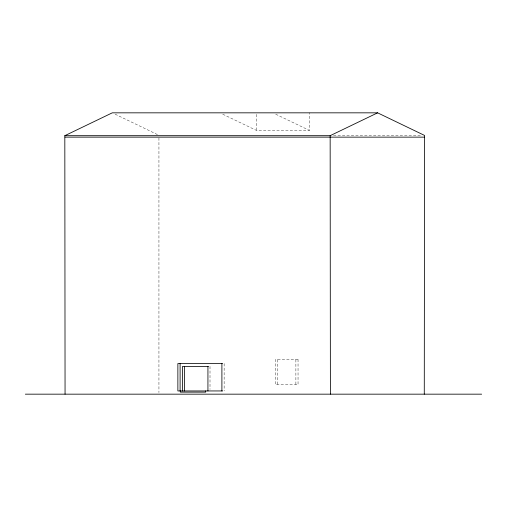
<?xml version="1.0" encoding="UTF-8"?>
<svg xmlns="http://www.w3.org/2000/svg" width="507" height="507" viewBox="0 0 507 507"><rect width="100%" height="100%" fill="white"/><g stroke="black" fill="none" stroke-linecap="round" stroke-linejoin="round"><path stroke-width="0.38" stroke-dasharray="2.54 1.9" d="M222.738 114.189L256.453 130.419L309.435 130.419L309.435 112.833M333.473 135.432L422.179 135.432M275.719 114.189L309.435 130.419M115.127 114.202L158.507 135.09M295.885 359.602L295.885 384.788M277.621 359.602L277.621 384.788M256.453 114.367L256.453 130.419M224.138 363.582L224.138 390.948M210.006 366.396L210.006 389.363M158.938 137.929L158.938 392.583M298.04 359.602L275.466 359.602L275.466 384.788L298.04 384.788L298.04 359.602"/><path stroke-width="0.76" d="M424.277 394.167L424.555 135.432L377.614 112.833L112.281 112.833L64.82 135.686L65.061 394.167M64.82 135.686L330.152 135.686L377.614 112.833M65.061 137.137L424.277 137.137M222.56 363.582L177.868 363.582L177.868 390.948L222.592 390.948M208.466 366.396L182.545 366.396L182.545 390.948M25.35 394.167L481.65 394.167M330.152 135.686L330.393 394.167M221.901 363.582L221.901 390.948M207.933 366.396L207.933 390.948M205.703 390.948L205.703 392.12L180.315 392.12L180.315 390.948M184.618 366.396L184.618 390.948M180.099 363.582L180.099 390.948"/></g></svg>
